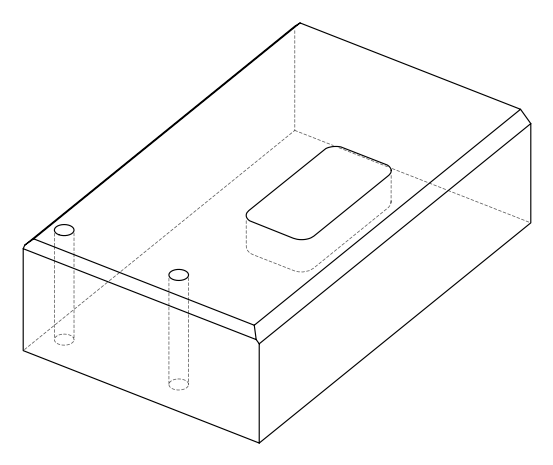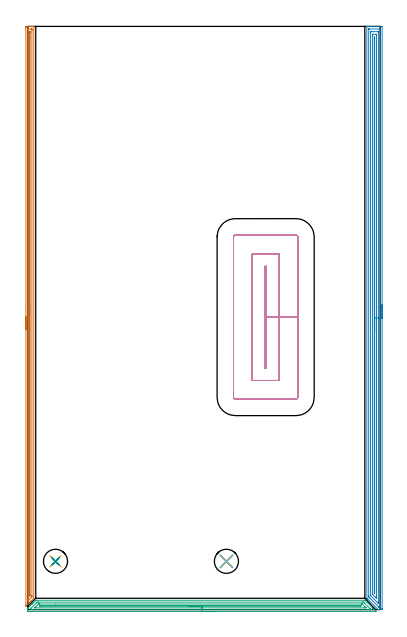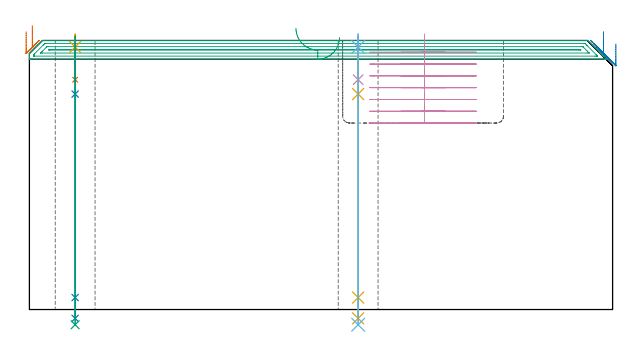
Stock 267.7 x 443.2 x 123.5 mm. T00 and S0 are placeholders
(PLAN: 12 operations, 8 tool changes, 51 min)
(1 AREA_MILL | FG_CHAMFER_SURFACE | UGT0205_001 | 10.66 min | 7971 mm3)
(2 AREA_MILL_1 | FG_CHAMFER_SURFACE_1 | UGT0205_001 | 17.77 min | 29821 mm3)
(3 AREA_MILL_2 | FG_CHAMFER_SURFACE_2 | UGT0205_001 | 8.42 min | 9469 mm3)
(4 MILL_RECTANGULAR_POCKET | POCKET_RECTANGULAR_STRAIGHT | NXT0201_007 | Follow Part, ap 6.25, ae 75% | 11.57 min | 411348 mm3)
(5 SPOT_DRILL | STEP1HOLE | NXT0321_9005460120000 | 0.05 min | 174 mm3)
(6 SPOT_DRILL_1 | STEP1HOLE_1 | NXT0321_9005460120000 | 0.05 min | 168 mm3)
(7 DRILL_BLIND_HOLE_INTO_CENTER | STEP1HOLE | NXT0301_128 | 0.08 min | 1744 mm3)
(8 GUN_DRILL_THROUGH_HOLE | STEP1HOLE | UGT0307_008 | 0.61 min | 10090 mm3)
(9 DRILL_TO_ENLARGE_THROUGH_HOLE | STEP1HOLE | UGT0301_252 | 0.53 min | 20420 mm3)
(10 DRILL_BLIND_HOLE_INTO_CENTER_1 | STEP1HOLE_1 | NXT0301_128 | 0.08 min | 1725 mm3)
(11 GUN_DRILL_THROUGH_HOLE_1 | STEP1HOLE_1 | UGT0307_008 | 0.61 min | 10073 mm3)
(12 DRILL_TO_ENLARGE_THROUGH_HOLE_1 | STEP1HOLE_1 | UGT0301_252 | 0.53 min | 20438 mm3)
(TOOL UGT0205_001 | Chamfer Mill 20 x 3 x 45 deg. | D20 FL50 Z2)
(TOOL NXT0201_007 | ENDMILL 25mm [R216.25-25050GCK54P 1620] | D25 R3 FL54 Z5)
(TOOL NXT0321_9005460120000 | NC Spot Drill, 142deg, 12mm, Carbide, Uncoated | D12 PA142 FL30 Z2)
(TOOL NXT0301_128 | Carbide Drill 12mm [861.1-1200-036A1-GP GC34] | D12 PA150 FL37.4 Z2)
(TOOL UGT0307_008 | Gun Drill 11 mm | D11 PA130 FL24 Z1)
(TOOL UGT0301_252 | Twist Drill 18.3 mm | D18.3 PA118 FL135 Z2)
(OP 1 AREA_MILL)
G17 G21 G94 G90
T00 M6
G54
G17 G0 G90 X-1.5 Y212.9 S1061 M3
G43 Z133.5 H0
Z127.5
G94 G1 Y212.938 Z126.628 F250.
Y213.052 Z125.764
Y213.241 Z124.912
Y213.503 Z124.08
Y213.837 Z123.274
Y214.24 Z122.5
Y214.708 Z121.764
Y215.24 Z121.072
Y215.829 Z120.429
Y216.472 Z119.84
Y217.164 Z119.309
Y217.9 Z118.84
Y218.674 Z118.437
Y219.48 Z118.103
Y220.312 Z117.841
Y221.163 Z117.652
Y222.028 Z117.538
Y222.9 Z117.5
Y442.073
X-1.499 Y442.586 Z117.501
X-1.496 Y442.962 Z117.502
X-1.492 Y443.19 Z117.504
X-1.127 Y443.2 Z117.869
X1.5 Z120.494
X2.048 Z121.045
X2.376 Z121.372
X2.924 Z121.92
X3.252 Z122.246
X4.221 Z123.221
X4.363 Y443.197 Z123.356
X4.498 Y443.19 Z123.488
X4.5 Y443.033 Z123.5
Y9.465
X4.493 Y8.599 Z123.493
X4.469 Y8.572 Z123.468
X4.127 Y8.226 Z123.125
X2.376 Y6.474 Z121.372
X2.24 Y6.339 Z121.238
X2.077 Y6.175 Z121.074
X1.938 Y6.036 Z120.934
X1.794 Y5.893 Z120.792
X1.647 Y5.746 Z120.645
X1.5 Y5.598 Z120.495
X1.347 Y5.446 Z120.345
X1.217 Y5.316 Z120.215
X1.062 Y5.16 Z120.057
X0.901 Y5. Z119.899
X0.788 Y4.887 Z119.785
X0.624 Y4.721 Z119.619
X0.454 Y4.553 Z119.452
X0.358 Y4.457 Z119.356
X-0.544 Y3.555 Z118.454
X-1.492 Y2.608 Z117.507
X-1.494 Y2.616 Z117.505
X-1.498 Y2.767 Z117.502
X-1.5 Y3.08 Z117.5
Y222.9
X-0.086 Z118.914
Y440.631
X-0.085 Y440.8 Z118.915
X-0.081 Y441.161 Z118.919
X-0.079 Y441.179 Z118.921
X-0.07 Y441.19 Z118.93
X-0.003 Y441.194 Z118.997
X0.102 Y441.198 Z119.102
X0.232 Y441.2 Z119.232
X0.624 Z119.624
X2.376 Z121.376
X2.86 Y441.199 Z121.86
X3.025 Y441.195 Z122.025
X3.055 Y441.192 Z122.055
X3.079 Y441.187 Z122.079
X3.08 Y441.15 Z122.08
X3.084 Y440.971 Z122.084
X3.085 Y440.8 Z122.085
X3.086 Y440.076 Z122.086
X3.085 Y10.528 Z122.085
X3.084 Y10.358 Z122.084
X3.079 Y9.641 Z122.079
X2.911 Y9.465 Z121.911
X2.642 Y9.193 Z121.642
X2.376 Y8.925 Z121.376
X0.624 Y7.174 Z119.624
X0.236 Y6.786 Z119.236
X0.062 Y6.614 Z119.062
X-0.013 Y6.543 Z118.987
X-0.074 Y6.487 Z118.926
X-0.08 Y6.611 Z118.92
X-0.083 Y6.786 Z118.917
X-0.085 Y7.226 Z118.915
X-0.086 Y7.51 Z118.914
Y222.9
X1.328 Z120.328
X1.329 Y438.296 Z120.329
X1.333 Y439.014 Z120.333
X1.335 Y439.182 Z120.335
X1.5 Y439.19 Z120.5
X1.665 Y439.18 Z120.665
X1.668 Y439.014 Z120.668
X1.67 Y438.84 Z120.67
X1.671 Y438.121 Z120.671
Y434.786
Y11.076
X1.67 Y10.901 Z120.67
X1.668 Y10.785 Z120.668
X1.665 Y10.695 Z120.665
X1.643 Y10.654 Z120.643
X1.5 Y10.502 Z120.5
X1.43 Y10.43 Z120.43
X1.358 Y10.358 Z120.358
X1.344 Y10.351 Z120.344
X1.335 Y10.349 Z120.335
X1.332 Y10.358 Z120.332
X1.33 Y10.377 Z120.33
X1.329 Y10.533 Z120.329
X1.328 Y222.9 Z120.328
Y223.772 Z120.367
Y224.636 Z120.48
Y225.488 Z120.669
Y226.32 Z120.932
Y227.126 Z121.265
Y227.9 Z121.668
Y228.636 Z122.137
Y229.328 Z122.668
Y229.971 Z123.257
Y230.56 Z123.901
Y231.091 Z124.593
Y231.56 Z125.328
Y231.963 Z126.102
Y232.297 Z126.908
Y232.559 Z127.74
Y232.748 Z128.592
Y232.862 Z129.457
Y232.9 Z130.328
G0 Z133.5
M5
M2
(OP 2 AREA_MILL_1)
G17 G21 G94 G90
T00 M6
G54
G17 G0 G90 X269.2 Y231.6 S1061 M3
G43 Z133.5 H0
Z121.9
G94 G1 Y231.562 Z121.028 F250.
Y231.448 Z120.164
Y231.259 Z119.312
Y230.997 Z118.48
Y230.663 Z117.674
Y230.26 Z116.9
Y229.792 Z116.164
Y229.26 Z115.472
Y228.671 Z114.829
Y228.028 Z114.24
Y227.336 Z113.709
Y226.6 Z113.24
Y225.826 Z112.837
Y225.02 Z112.503
Y224.188 Z112.241
Y223.336 Z112.052
Y222.472 Z111.938
Y221.6 Z111.9
Y0.612
X269.198 Y0.413 Z111.902
X269.191 Y0.002 Z111.905
X269.033 Y0. Z112.064
X267.822 Z113.273
X267.168 Z113.931
X266.707 Z114.392
X266.427 Z114.668
X266.293 Y0.001 Z114.802
X266.189 Y0.01 Z114.907
X266.102 Y0.097 Z114.996
X266.053 Y0.146 Z115.046
X258.352 Y7.847 Z122.746
X257.691 Y8.509 Z123.408
X257.618 Y8.584 Z123.48
X257.606 Y8.605 Z123.492
X257.6 Y8.647 Z123.5
Y443.035
X257.603 Y443.19 Z123.488
X257.618 Y443.192 Z123.473
X257.965 Y443.2 Z123.135
X258.324 Z122.775
X258.978 Z122.117
X260.189 Z120.908
X260.747 Z120.348
X268.707 Z112.391
X268.988 Y443.198 Z112.109
X269.192 Y443.19 Z111.906
X269.199 Y442.984 Z111.899
X269.2 Y221.6 Z111.9
X267.786 Z113.314
Y2.397
X267.784 Y2.183 Z113.316
X267.782 Y2.077 Z113.318
X267.779 Y2.026 Z113.321
X267.773 Y2.01 Z113.327
X267.724 Y2.008 Z113.376
X267.33 Y2.001 Z113.77
X266.938 Y2.002 Z114.162
X266.807 Y2.005 Z114.293
X266.702 Y2.01 Z114.398
X266.642 Y2.02 Z114.458
X266.6 Y2.06 Z114.5
X266.253 Y2.397 Z114.847
X259.862 Y8.788 Z121.238
X259.121 Y9.54 Z121.979
X259.021 Y9.652 Z122.079
X259.019 Y9.755 Z122.081
X259.016 Y9.968 Z122.084
X259.014 Y10.396 Z122.086
Y440.803
X259.016 Y441.017 Z122.084
X259.018 Y441.123 Z122.082
X259.021 Y441.174 Z122.079
X259.027 Y441.19 Z122.073
X259.076 Y441.192 Z122.024
X259.47 Y441.199 Z121.63
X266.938 Y441.2 Z114.162
X267.43 Y441.199 Z113.67
X267.664 Y441.194 Z113.436
X267.769 Y441.19 Z113.331
X267.784 Y440.841 Z113.316
X267.785 Y440.803 Z113.315
X267.786 Y439.947 Z113.314
Y221.6
X266.372 Z114.728
X266.371 Y5.648 Z114.729
X266.367 Y5.076 Z114.733
X266.365 Y4.762 Z114.735
X266.053 Y5.048 Z115.047
X266.024 Y5.076 Z115.076
X260.667 Y10.433 Z120.433
X260.585 Y10.519 Z120.515
X260.435 Y10.679 Z120.665
X260.433 Y10.75 Z120.667
X260.43 Y11.326 Z120.67
X260.429 Y11.647 Z120.671
Y438.124
Y438.444
X260.434 Y439.017 Z120.666
X260.435 Y439.169 Z120.665
X260.574 Y439.191 Z120.526
X260.747 Y439.194 Z120.353
X261.45 Y439.2 Z119.65
X261.631 Z119.469
X265.872 Z115.228
X266.053 Y439.199 Z115.047
X266.235 Y439.197 Z114.865
X266.355 Y439.192 Z114.745
X266.366 Y439.188 Z114.734
X266.368 Y439.184 Z114.732
X266.37 Y439.163 Z114.73
X266.371 Y439.124 Z114.729
Y439.017
X266.372 Y221.6 Z114.728
X264.957 Z116.143
Y9.54
X264.955 Y8.863 Z116.145
X264.952 Y8.647 Z116.148
X264.95 Y8.611 Z116.15
X264.942 Y8.616 Z116.158
X264.904 Y8.647 Z116.196
X264.284 Y9.264 Z116.816
X264.008 Y9.54 Z117.092
X262.224 Y11.326 Z118.876
X261.927 Y11.632 Z119.173
X261.849 Y11.714 Z119.251
X261.847 Y11.751 Z119.253
X261.845 Y11.836 Z119.255
X261.843 Y12.005 Z119.257
Y12.219
Y436.338
X261.844 Y437.016 Z119.256
X261.846 Y437.114 Z119.254
X261.85 Y437.172 Z119.251
X261.854 Y437.19 Z119.246
X261.876 Y437.192 Z119.224
X262.089 Y437.196 Z119.011
X262.516 Y437.2 Z118.584
X262.547 Z118.553
X264.316 Z116.784
X264.719 Y437.194 Z116.381
X264.919 Y437.19 Z116.181
X264.951 Y437.179 Z116.149
X264.953 Y437.145 Z116.147
X264.955 Y437.09 Z116.145
X264.957 Y436.552 Z116.143
Y436.338
Y221.6
X263.543 Z117.557
Y12.967
X263.542 Y12.823 Z117.558
X263.537 Y12.534 Z117.563
X263.535 Y12.473 Z117.565
X263.519 Y12.486 Z117.581
X263.474 Y12.528 Z117.626
X263.4 Y12.602 Z117.7
X263.279 Y12.731 Z117.821
X263.264 Y12.968 Z117.836
X263.26 Y13.112 Z117.84
X263.258 Y13.256 Z117.842
X263.257 Y434.697 Z117.843
X263.258 Y434.842 Z117.842
X263.264 Y435.13 Z117.836
X263.266 Y435.191 Z117.834
X263.28 Y435.194 Z117.82
X263.32 Y435.198 Z117.78
X263.4 Y435.199 Z117.7
X263.492 Y435.198 Z117.608
X263.518 Y435.195 Z117.582
X263.529 Y435.191 Z117.571
X263.536 Y435.176 Z117.564
X263.54 Y434.986 Z117.56
X263.542 Y434.697 Z117.558
X263.543 Y434.553 Z117.557
Y221.6
Y220.728 Z117.595
Y219.864 Z117.709
Y219.012 Z117.898
Y218.18 Z118.16
Y217.374 Z118.494
Y216.6 Z118.897
Y215.864 Z119.365
Y215.172 Z119.896
Y214.529 Z120.486
Y213.94 Z121.129
Y213.408 Z121.821
Y212.94 Z122.557
Y212.537 Z123.331
Y212.203 Z124.137
Y211.941 Z124.969
Y211.752 Z125.82
Y211.638 Z126.685
Y211.6 Z127.557
G0 Z133.5
M5
M2
(OP 3 AREA_MILL_2)
G17 G21 G94 G90
T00 M6
G54
G17 G0 G90 X142.35 Y-1.5 S1061 M3
G43 Z133.5 H0
Z124.9
G94 G1 X142.312 Z124.028 F250.
X142.198 Z123.164
X142.009 Z122.312
X141.747 Z121.48
X141.413 Z120.674
X141.01 Z119.9
X140.542 Z119.164
X140.01 Z118.472
X139.421 Z117.829
X138.778 Z117.24
X138.086 Z116.708
X137.35 Z116.24
X136.576 Z115.837
X135.77 Z115.503
X134.938 Z115.241
X134.086 Z115.052
X133.222 Z114.938
X132.35 Z114.9
X0.615
X0.352 Y-1.497 Z114.903
X0.003 Y-1.491 Z114.905
X0.001 Y-1.466 Z114.931
X0. Y-0.263 Z116.132
Y0.721 Z117.12
X0.008 Y1.05 Z117.449
X0.009 Y1.097 Z117.497
X0.168 Y1.268 Z117.668
X1.061 Y2.162 Z118.561
X1.845 Y2.946 Z119.344
X1.954 Y3.056 Z119.452
X2.848 Y3.948 Z120.346
X3.01 Y4.113 Z120.507
X3.169 Y4.27 Z120.668
X3.294 Y4.395 Z120.793
X3.448 Y4.55 Z120.945
X3.598 Y4.699 Z121.097
X3.741 Y4.842 Z121.239
X3.886 Y4.988 Z121.383
X4.027 Y5.128 Z121.525
X4.187 Y5.288 Z121.686
X4.323 Y5.425 Z121.821
X5.637 Y6.738 Z123.135
X5.973 Y7.07 Z123.47
X6. Y7.093 Z123.493
X6.867 Y7.1 Z123.5
X256.047
X256.095 Y7.095 Z123.491
X256.125 Y7.073 Z123.47
X256.328 Y6.872 Z123.272
X261.581 Y1.621 Z118.018
X261.715 Y1.487 Z117.883
X261.852 Y1.349 Z117.746
X262.01 Y1.192 Z117.589
X262.152 Y1.05 Z117.445
X262.299 Y0.902 Z117.3
X262.438 Y0.763 Z117.16
X262.59 Y0.612 Z117.007
X262.746 Y0.456 Z116.853
X262.867 Y0.334 Z116.732
X263.028 Y0.175 Z116.569
X263.192 Y0.009 Z116.407
X263.388 Y-0.188 Z116.212
X264.591 Y-1.39 Z115.009
X264.681 Y-1.483 Z114.915
X264.683 Y-1.495 Z114.903
X264.681 Y-1.499 Z114.899
X132.35 Y-1.5 Z114.9
Y-0.086 Z116.314
X2.401 Y-0.085 Z116.315
X2.219 Y-0.084 Z116.316
X2.052 Y-0.08 Z116.32
X2.017 Y-0.079 Z116.321
X2.01 Y-0.059 Z116.341
X2.006 Y-0.03 Z116.37
X2.002 Y0.128 Z116.528
X2.01 Y0.612 Z117.012
X2.019 Y0.658 Z117.058
X2.053 Y0.697 Z117.097
X2.108 Y0.756 Z117.156
X2.18 Y0.829 Z117.229
X2.401 Y1.051 Z117.451
X6.338 Y4.988 Z121.388
X6.601 Y5.248 Z121.648
X6.867 Y5.509 Z121.909
X7.053 Y5.68 Z122.08
X7.76 Y5.684 Z122.084
X7.941 Y5.685 Z122.085
X254.442 Y5.686 Z122.086
X254.798 Y5.684 Z122.084
X254.976 Y5.681 Z122.081
X255.06 Y5.679 Z122.079
X255.154 Y5.591 Z121.991
X255.762 Y4.988 Z121.388
X256.047 Y4.703 Z121.103
X260.138 Y0.612 Z117.012
X260.513 Y0.235 Z116.635
X260.765 Y-0.027 Z116.373
X260.814 Y-0.079 Z116.321
X260.726 Y-0.081 Z116.319
X260.513 Y-0.084 Z116.316
X260.332 Y-0.085 Z116.315
X259.62 Y-0.086 Z116.314
X132.35
Y1.328 Z117.728
X5.973 Y1.329 Z117.729
X5.238 Y1.333 Z117.733
X5.216 Y1.335 Z117.735
X5.191 Y1.379 Z117.779
X5.294 Y1.487 Z117.887
X5.628 Y1.826 Z118.226
X5.973 Y2.174 Z118.574
X7.837 Y4.037 Z120.437
X7.915 Y4.113 Z120.513
X8.063 Y4.252 Z120.652
X8.329 Y4.265 Z120.665
X8.493 Y4.269 Z120.669
X8.653 Y4.271 Z120.671
X20.729 Y4.272 Z120.672
X253.368 Y4.271 Z120.671
X253.53 Y4.269 Z120.669
X253.854 Y4.265 Z120.665
X254.032 Y4.257 Z120.657
X254.083 Y4.211 Z120.611
X254.187 Y4.113 Z120.513
X256.047 Y2.254 Z118.654
X256.811 Y1.487 Z117.887
X256.94 Y1.353 Z117.753
X256.946 Y1.334 Z117.734
X256.047 Y1.329 Z117.729
X132.35 Y1.328 Z117.728
Y2.743 Z119.143
X9.157
X9.071 Y2.745 Z119.145
X9.024 Y2.748 Z119.148
X9.011 Y2.751 Z119.151
X9.018 Y2.761 Z119.161
X9.038 Y2.785 Z119.185
X9.077 Y2.822 Z119.222
X9.103 Y2.843 Z119.243
X9.137 Y2.85 Z119.25
X9.232 Y2.853 Z119.253
X9.429 Y2.856 Z119.256
X21.279 Y2.857 Z119.257
X252.087
X252.475 Y2.856 Z119.256
X252.867 Y2.853 Z119.253
X252.975 Y2.85 Z119.25
X253.044 Y2.795 Z119.195
X253.086 Y2.755 Z119.155
X253.09 Y2.75 Z119.15
X253.076 Y2.747 Z119.147
X253.038 Y2.744 Z119.144
X252.979 Y2.743 Z119.143
X132.35
X131.478 Z119.181
X130.614 Z119.295
X129.762 Z119.483
X128.93 Z119.746
X128.124 Z120.08
X127.35 Z120.482
X126.614 Z120.951
X125.922 Z121.482
X125.279 Z122.072
X124.69 Z122.715
X124.158 Z123.407
X123.69 Z124.143
X123.287 Z124.916
X122.953 Z125.722
X122.691 Z126.554
X122.502 Z127.406
X122.388 Z128.271
X122.35 Z129.143
G0 Z133.5
M5
M2
(OP 4 MILL_RECTANGULAR_POCKET)
G17 G21 G94 G90
T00 M6
G54
G17 G0 G90 X181.35 Y190.848 S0 M3
G43 Z133.5 H1
Z126.5
G94 G1 Y222.25 Z118.086 F250.
Y260.85 F500.
X180.05
Y183.65
X181.35
Y222.25
X190.85
Y270.35
X170.55
Y174.15
X190.85
Y222.25
X205.1
Y283.1
G3 X203.6 Y284.6 R1.5
G1 X157.8
G3 X156.3 Y283.1 R1.5
G1 Y161.4
G3 X157.8 Y159.9 R1.5
G1 X203.6
G3 X205.1 Y161.4 R1.5
G1 Y222.25
Y223.25
G0 X181.35 Y190.848 Z121.086
G1 Y222.25 Z112.671 F250.
Y260.85 F500.
X180.05
Y183.65
X181.35
Y222.25
X190.85
Y270.35
X170.55
Y174.15
X190.85
Y222.25
X205.1
Y283.1
G3 X203.6 Y284.6 R1.5
G1 X157.8
G3 X156.3 Y283.1 R1.5
G1 Y161.4
G3 X157.8 Y159.9 R1.5
G1 X203.6
G3 X205.1 Y161.4 R1.5
G1 Y222.25
Y223.25
G0 X181.35 Y190.848 Z115.671
G1 Y222.25 Z107.257 F250.
Y260.85 F500.
X180.05
Y183.65
X181.35
Y222.25
X190.85
Y270.35
X170.55
Y174.15
X190.85
Y222.25
X205.1
Y283.1
G3 X203.6 Y284.6 R1.5
G1 X157.8
G3 X156.3 Y283.1 R1.5
G1 Y161.4
G3 X157.8 Y159.9 R1.5
G1 X203.6
G3 X205.1 Y161.4 R1.5
G1 Y222.25
Y223.25
G0 X181.35 Y190.848 Z110.257
G1 Y222.25 Z101.843 F250.
Y260.85 F500.
X180.05
Y183.65
X181.35
Y222.25
X190.85
Y270.35
X170.55
Y174.15
X190.85
Y222.25
X205.1
Y283.1
G3 X203.6 Y284.6 R1.5
G1 X157.8
G3 X156.3 Y283.1 R1.5
G1 Y161.4
G3 X157.8 Y159.9 R1.5
G1 X203.6
G3 X205.1 Y161.4 R1.5
G1 Y222.25
Y223.25
G0 X181.35 Y190.848 Z104.843
G1 Y222.25 Z96.429 F250.
Y260.85 F500.
X180.05
Y183.65
X181.35
Y222.25
X190.85
Y270.35
X170.55
Y174.15
X190.85
Y222.25
X205.1
Y283.1
G3 X203.6 Y284.6 R1.5
G1 X157.8
G3 X156.3 Y283.1 R1.5
G1 Y161.4
G3 X157.8 Y159.9 R1.5
G1 X203.6
G3 X205.1 Y161.4 R1.5
G1 Y222.25
Y223.25
G0 X181.35 Y190.848 Z99.429
G1 Y222.25 Z91.014 F250.
Y260.85 F500.
X180.05
Y183.65
X181.35
Y222.25
X190.85
Y270.35
X170.55
Y174.15
X190.85
Y222.25
X205.1
Y283.1
G3 X203.6 Y284.6 R1.5
G1 X157.8
G3 X156.3 Y283.1 R1.5
G1 Y161.4
G3 X157.8 Y159.9 R1.5
G1 X203.6
G3 X205.1 Y161.4 R1.5
G1 Y222.25
Y223.25
G0 X181.35 Y190.848 Z94.014
G1 Y222.25 Z85.6 F250.
Y260.85 F500.
X180.05
Y183.65
X181.35
Y222.25
X190.85
Y270.35
X170.55
Y174.15
X190.85
Y222.25
X205.1
Y283.1
G3 X203.6 Y284.6 R1.5
G1 X157.8
G3 X156.3 Y283.1 R1.5
G1 Y161.4
G3 X157.8 Y159.9 R1.5
G1 X203.6
G3 X205.1 Y161.4 R1.5
G1 Y222.25
Y223.25
G0 Z133.5
M5
M2
(OP 5 SPOT_DRILL)
G17 G21 G94 G90
T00 M6
G54
G17 G0 G90 X21. Y36.7 S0 M3
G43 Z133.5 H0
G94 G81 G98 Z120.5 F250. R126.5
G80
M5
M2
(OP 6 SPOT_DRILL_1)
G17 G21 G94 G90
T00 M6
G54
G17 G0 G90 X150.9 Y36.7 S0 M3
G43 Z133.5 H0
G94 G81 G98 Z120.5 F250. R126.5
G80
M5
M2
(OP 7 DRILL_BLIND_HOLE_INTO_CENTER)
G17 G21 G94 G90
T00 M6
G54
G17 G0 G90 X21. Y36.7 S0 M3
G43 Z133.5 H1
G94 G81 G98 Z105.5 F250. R125.5
G80
M5
M2
(OP 8 GUN_DRILL_THROUGH_HOLE)
G17 G21 G94 G90
T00 M6
G54
G17 G0 G90 X21. Y36.7 M8
G43 Z133.5 H0
Z118.64
S716 M3
G94 G1 Z98.909 F125. M26
G4 X.084
Z5.5 F250.
G4 X.084
Z-4.065 F125.
G4 X.084
M5
M9
G0 Z118.64
Z133.5
M2
(OP 9 DRILL_TO_ENLARGE_THROUGH_HOLE)
G17 G21 G94 G90
T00 M6
G54
G17 G0 G90 X21. Y36.7 S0 M3
G43 Z133.5 H0
G94 G73 G98 Z-6.998 F250. Q16.312 R125.5
G80
M5
M2
(OP 10 DRILL_BLIND_HOLE_INTO_CENTER_1)
G17 G21 G94 G90
T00 M6
G54
G17 G0 G90 X150.9 Y36.7 S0 M3
G43 Z133.5 H1
G94 G81 G98 Z105.5 F250. R125.5
G80
M5
M2
(OP 11 GUN_DRILL_THROUGH_HOLE_1)
G17 G21 G94 G90
T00 M6
G54
G17 G0 G90 X150.9 Y36.7 M8
G43 Z133.5 H0
Z118.64
S716 M3
G94 G1 Z98.909 F125. M26
G4 X.084
Z5.5 F250.
G4 X.084
Z-4.065 F125.
G4 X.084
M5
M9
G0 Z118.64
Z133.5
M2
(OP 12 DRILL_TO_ENLARGE_THROUGH_HOLE_1)
G17 G21 G94 G90
T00 M6
G54
G17 G0 G90 X150.9 Y36.7 S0 M3
G43 Z133.5 H0
G94 G73 G98 Z-6.998 F250. Q16.312 R125.5
G80
M5
M2
